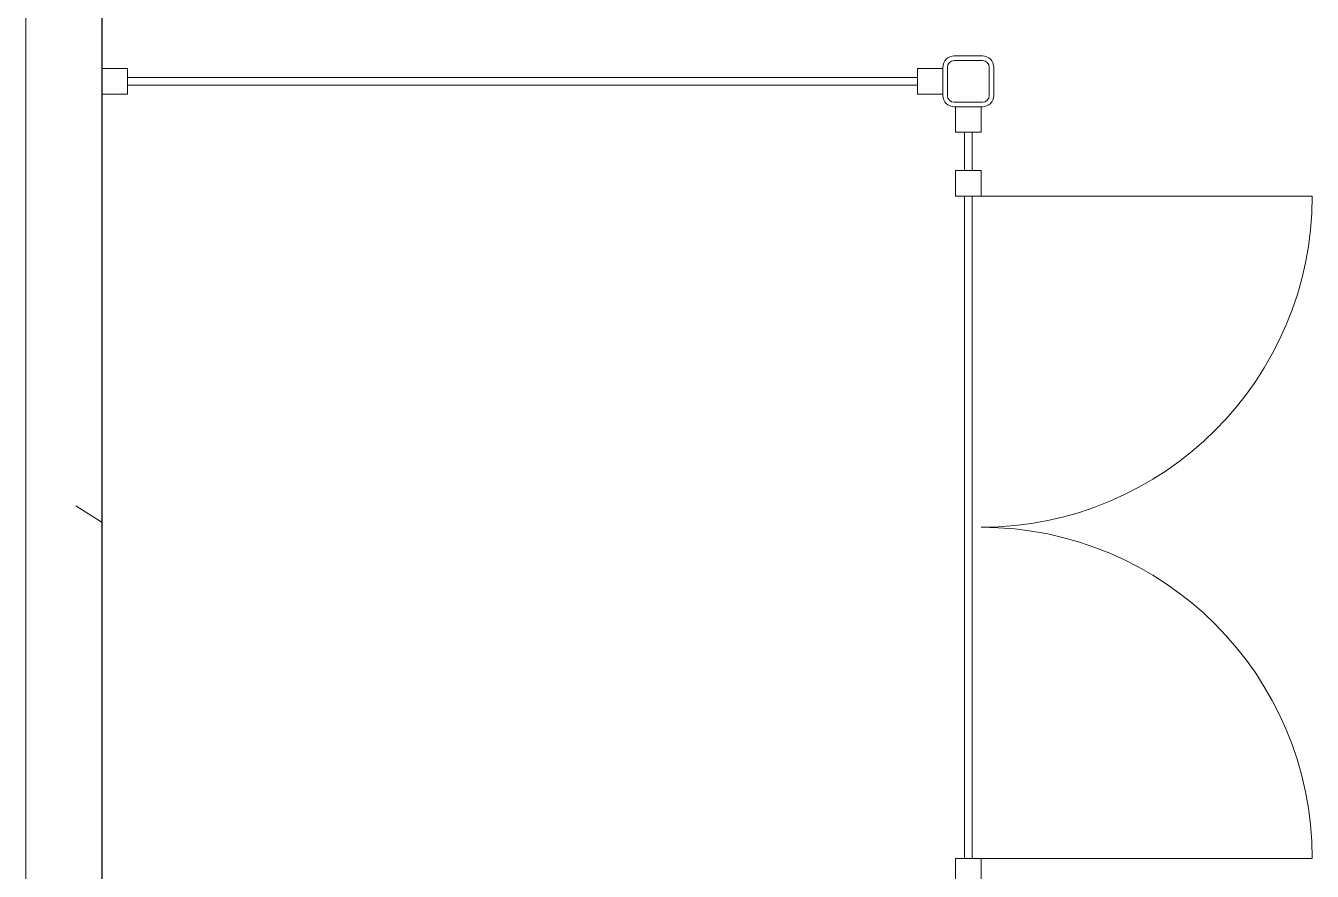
# Model space of a CAD drawing. Header units: millimetres. Extents: x -637480 to 299894, y -125373 to 39000.
# Drawn here: x 269850 to 272375, y -10429 to -8770 of the extents above; entities that cross this region are included whole.
import ezdxf

# ---------------------------------------------------------------- set-up
doc = ezdxf.new("R2010")
doc.units = ezdxf.units.MM
doc.linetypes.add('Xref building Toll$0$Grid Line', pattern=[22.225, 12.7, -3.175, 3.175, -3.175])
for name, color, linetype, lineweight in [('AM_BOR', 4, 'Continuous', 25), ('Xref building Toll$0$A-DETL', 90, 'Continuous', 9), ('Xref building Toll$0$A-FLOR', 192, 'Continuous', 25), ('Xref building Toll$0$A-GLAZ-CWMG', 51, 'Continuous', 9), ('Xref building Toll$0$A-WALL', 113, 'Continuous', 9), ('Xref building Toll$0$A-WALL-PATT', 111, 'Continuous', 9), ('Xref building Toll$0$S-COLS', 52, 'Continuous', 9)]:
    doc.layers.add(name, color=color, linetype=linetype, lineweight=lineweight)
doc.layers.add('Xref building Toll$0$S-GRID', color=8, linetype='Continuous')

# ---------------------------------------------------------------- blocks, each defined once
blk = doc.blocks.new('Xref building Toll$0$Toll Grids')
at = {"layer": 'Xref building Toll$0$S-GRID', "linetype": 'Xref building Toll$0$Grid Line'}
blk.add_line((270000, -125373.3), (270000, 36031.5), dxfattribs=at)
blk = doc.blocks.new('Xref building Toll$0$Rectangular Mullion - _SBA 100 x 15mm-2220155-MASTER GROUND FLOOR')
at = {"layer": 'Xref building Toll$0$A-GLAZ-CWMG'}
for p, q in [((278050, 131125.8), (278050, 131140.8)), ((278050, 131140.8), (278050, 131140.8)), ((278050, 131140.8), (278050, 131125.8)), ((278050, 131140.8), (279600, 131140.8)), ((278050, 131140.8), (279600, 131140.8)), ((278050, 131125.8), (278050, 131125.8)), ((279600, 131125.8), (278050, 131125.8)), ((278050, 131125.8), (279600, 131125.8)), ((279600, 131125.8), (279600, 131140.8)), ((279600, 131140.8), (279600, 131140.8)), ((279600, 131140.8), (279600, 131125.8)), ((279600, 131125.8), (279600, 131125.8))]:
    blk.add_line(p, q, dxfattribs=at)
blk = doc.blocks.new('Xref building Toll$0$Rectangular Mullion - _SBA 100 x 15mm-2220156-MASTER GROUND FLOOR')
at = {"layer": 'Xref building Toll$0$A-GLAZ-CWMG'}
for p, q in [((278050, 131125.8), (278050, 131140.8)), ((278050, 131140.8), (278050, 131140.8)), ((278050, 131140.8), (278050, 131125.8)), ((279600, 131140.8), (278050, 131140.8)), ((279600, 131140.8), (278050, 131140.8)), ((278050, 131125.8), (278050, 131125.8)), ((278050, 131125.8), (279600, 131125.8)), ((279600, 131125.8), (278050, 131125.8)), ((279600, 131125.8), (279600, 131140.8)), ((279600, 131140.8), (279600, 131140.8)), ((279600, 131140.8), (279600, 131125.8)), ((279600, 131125.8), (279600, 131125.8))]:
    blk.add_line(p, q, dxfattribs=at)
blk = doc.blocks.new('Xref building Toll$0$Rectangular Mullion - _SBA 100 x 15mm 2-2219791-MASTER GROUND FLOOR')
at = {"layer": 'Xref building Toll$0$A-GLAZ-CWMG'}
for p, q in [((0, 25), (-50, 25)), ((-50, 25), (-50, -25)), ((-50, 25), (-50, 25)), ((0, -25), (0, 25)), ((0, 25), (0, 25)), ((-50, -25), (0, -25)), ((-50, -25), (-50, -25)), ((0, -25), (0, -25))]:
    blk.add_line(p, q, dxfattribs=at)
blk = doc.blocks.new('Xref building Toll$0$Rectangular Mullion - _SBA 100 x 15mm 2-2219792-MASTER GROUND FLOOR')
at = {"layer": 'Xref building Toll$0$A-GLAZ-CWMG'}
for p, q in [((-50, 25), (-50, 25)), ((0, 25), (0, 25)), ((-50, -25), (-50, -25)), ((0, -25), (0, -25))]:
    blk.add_line(p, q, dxfattribs=at)
blk = doc.blocks.new('Xref building Toll$0$Rectangular Mullion - _SBA 100 x 15mm 2-2220646-MASTER GROUND FLOOR')
at = {"layer": 'Xref building Toll$0$A-GLAZ-CWMG'}
for p, q in [((0, 25), (-50, 25)), ((-50, 25), (-50, -25)), ((-50, 25), (-50, 25)), ((0, -25), (0, 25)), ((0, 25), (0, 25)), ((-50, -25), (0, -25)), ((-50, -25), (-50, -25)), ((0, -25), (0, -25))]:
    blk.add_line(p, q, dxfattribs=at)
blk = doc.blocks.new('Xref building Toll$0$Rectangular Mullion - _SBA 100 x 15mm 2-2219794-MASTER GROUND FLOOR')
at = {"layer": 'Xref building Toll$0$A-GLAZ-CWMG'}
for p, q in [((-50, -25), (-50, 25)), ((-50, 25), (0, 25)), ((-50, 25), (-50, 25)), ((0, 25), (0, -25)), ((0, 25), (0, 25)), ((0, -25), (-50, -25)), ((-50, -25), (-50, -25)), ((0, -25), (0, -25))]:
    blk.add_line(p, q, dxfattribs=at)
blk = doc.blocks.new('Xref building Toll$0$Rectangular Mullion - _SBA 100 x 15mm 2-2219795-MASTER GROUND FLOOR')
at = {"layer": 'Xref building Toll$0$A-GLAZ-CWMG'}
for p, q in [((-50, 25), (-50, 25)), ((0, 25), (0, 25)), ((-50, -25), (-50, -25)), ((0, -25), (0, -25))]:
    blk.add_line(p, q, dxfattribs=at)
blk = doc.blocks.new('Xref building Toll$0$Rectangular Mullion - _SBA 100 x 15mm-2220157-MASTER GROUND FLOOR')
at = {"layer": 'Xref building Toll$0$A-GLAZ-CWMG'}
for p, q in [((278050, 131125.8), (278050, 131140.8)), ((278050, 131140.8), (278050, 131140.8)), ((278050, 131140.8), (278050, 131125.8)), ((278050, 131140.8), (279600, 131140.8)), ((278050, 131140.8), (279600, 131140.8)), ((278050, 131125.8), (278050, 131125.8)), ((279600, 131125.8), (278050, 131125.8)), ((278050, 131125.8), (279600, 131125.8)), ((279600, 131125.8), (279600, 131140.8)), ((279600, 131140.8), (279600, 131140.8)), ((279600, 131140.8), (279600, 131125.8)), ((279600, 131125.8), (279600, 131125.8))]:
    blk.add_line(p, q, dxfattribs=at)
blk = doc.blocks.new('Xref building Toll$0$Rectangular Mullion - _SBA 100 x 15mm-2220194-MASTER GROUND FLOOR')
at = {"layer": 'Xref building Toll$0$A-GLAZ-CWMG'}
for p, q in [((279692.5, 131033.3), (279692.5, 131033.3)), ((279692.5, 131033.3), (279707.5, 131033.3)), ((279707.5, 131033.3), (279692.5, 131033.3)), ((279692.5, 131033.3), (279692.5, 130958.3)), ((279692.5, 130958.3), (279692.5, 131033.3)), ((279707.5, 131033.3), (279707.5, 131033.3)), ((279707.5, 130958.3), (279707.5, 131033.3)), ((279707.5, 130958.3), (279707.5, 131033.3)), ((279692.5, 130958.3), (279707.5, 130958.3)), ((279707.5, 130958.3), (279692.5, 130958.3)), ((279692.5, 130958.3), (279692.5, 130958.3)), ((279707.5, 130958.3), (279707.5, 130958.3))]:
    blk.add_line(p, q, dxfattribs=at)
blk = doc.blocks.new('Xref building Toll$0$Rectangular Mullion - _SBA 100 x 15mm-2220195-MASTER GROUND FLOOR')
at = {"layer": 'Xref building Toll$0$A-GLAZ-CWMG'}
for p, q in [((279692.5, 131033.3), (279707.5, 131033.3)), ((279707.5, 131033.3), (279692.5, 131033.3)), ((279692.5, 131033.3), (279692.5, 131033.3)), ((279692.5, 130958.3), (279692.5, 131033.3)), ((279692.5, 131033.3), (279692.5, 130958.3)), ((279707.5, 131033.3), (279707.5, 131033.3)), ((279707.5, 131033.3), (279707.5, 130958.3)), ((279707.5, 131033.3), (279707.5, 130958.3)), ((279692.5, 130958.3), (279692.5, 130958.3)), ((279692.5, 130958.3), (279707.5, 130958.3)), ((279707.5, 130958.3), (279692.5, 130958.3)), ((279707.5, 130958.3), (279707.5, 130958.3))]:
    blk.add_line(p, q, dxfattribs=at)
blk = doc.blocks.new('Xref building Toll$0$Rectangular Mullion - _SBA 100 x 15mm-2220193-MASTER GROUND FLOOR')
at = {"layer": 'Xref building Toll$0$A-GLAZ-CWMG'}
for p, q in [((279692.5, 126808.3), (279707.5, 126808.3)), ((279707.5, 126808.3), (279692.5, 126808.3)), ((279692.5, 126808.3), (279692.5, 126808.3)), ((279692.5, 126733.3), (279692.5, 126808.3)), ((279692.5, 126808.3), (279692.5, 126733.3)), ((279707.5, 126808.3), (279707.5, 126808.3)), ((279707.5, 126808.3), (279707.5, 126733.3)), ((279707.5, 126808.3), (279707.5, 126733.3)), ((279692.5, 126733.3), (279692.5, 126733.3)), ((279692.5, 126733.3), (279707.5, 126733.3)), ((279707.5, 126733.3), (279692.5, 126733.3)), ((279707.5, 126733.3), (279707.5, 126733.3))]:
    blk.add_line(p, q, dxfattribs=at)
blk = doc.blocks.new('Xref building Toll$0$Rectangular Mullion - _SBA 100 x 15mm-2217186-MASTER GROUND FLOOR')
at = {"layer": 'Xref building Toll$0$A-GLAZ-CWMG'}
for p, q in [((236371.5, 143332.5), (236371.5, 143332.5)), ((236371.5, 143332.5), (236386.5, 143332.5)), ((236386.5, 143332.5), (236371.5, 143332.5)), ((236371.5, 143332.5), (236371.5, 142032.5)), ((236371.5, 142032.5), (236371.5, 143332.5)), ((236386.5, 143332.5), (236386.5, 143332.5)), ((236386.5, 142032.5), (236386.5, 143332.5)), ((236386.5, 142032.5), (236386.5, 143332.5)), ((236371.5, 142032.5), (236386.5, 142032.5)), ((236386.5, 142032.5), (236371.5, 142032.5)), ((236371.5, 142032.5), (236371.5, 142032.5)), ((236386.5, 142032.5), (236386.5, 142032.5))]:
    blk.add_line(p, q, dxfattribs=at)
blk = doc.blocks.new('Xref building Toll$0$Rectangular Mullion - _SBA 100 x 15mm-2217187-MASTER GROUND FLOOR')
at = {"layer": 'Xref building Toll$0$A-GLAZ-CWMG'}
for p, q in [((236371.5, 143332.5), (236386.5, 143332.5)), ((236386.5, 143332.5), (236371.5, 143332.5)), ((236371.5, 143332.5), (236371.5, 143332.5)), ((236371.5, 142032.5), (236371.5, 143332.5)), ((236371.5, 143332.5), (236371.5, 142032.5)), ((236386.5, 143332.5), (236386.5, 143332.5)), ((236386.5, 143332.5), (236386.5, 142032.5)), ((236386.5, 143332.5), (236386.5, 142032.5)), ((236371.5, 142032.5), (236371.5, 142032.5)), ((236371.5, 142032.5), (236386.5, 142032.5)), ((236386.5, 142032.5), (236371.5, 142032.5)), ((236386.5, 142032.5), (236386.5, 142032.5))]:
    blk.add_line(p, q, dxfattribs=at)
blk = doc.blocks.new('Xref building Toll$0$Rectangular Mullion - _SBA 100 x 15mm-2217282-MASTER GROUND FLOOR')
at = {"layer": 'Xref building Toll$0$A-GLAZ-CWMG'}
for p, q in [((236371.5, 143332.5), (236386.5, 143332.5)), ((236386.5, 143332.5), (236371.5, 143332.5)), ((236371.5, 143332.5), (236371.5, 143332.5)), ((236371.5, 142032.5), (236371.5, 143332.5)), ((236371.5, 143332.5), (236371.5, 142032.5)), ((236386.5, 143332.5), (236386.5, 143332.5)), ((236386.5, 143332.5), (236386.5, 142032.5)), ((236386.5, 143332.5), (236386.5, 142032.5)), ((236371.5, 142032.5), (236371.5, 142032.5)), ((236371.5, 142032.5), (236386.5, 142032.5)), ((236386.5, 142032.5), (236371.5, 142032.5)), ((236386.5, 142032.5), (236386.5, 142032.5))]:
    blk.add_line(p, q, dxfattribs=at)
blk = doc.blocks.new('Xref building Toll$0$Rectangular Mullion - _SBA 100 x 15mm 2-2219802-MASTER GROUND FLOOR')
at = {"layer": 'Xref building Toll$0$A-GLAZ-CWMG'}
for p, q in [((-25, 25), (-25, 25)), ((25, 25), (25, 25)), ((-25, -25), (-25, -25)), ((25, -25), (25, -25))]:
    blk.add_line(p, q, dxfattribs=at)
blk = doc.blocks.new('Xref building Toll$0$Rectangular Mullion - _SBA 100 x 15mm 2-2219803-MASTER GROUND FLOOR')
at = {"layer": 'Xref building Toll$0$A-GLAZ-CWMG'}
for p, q in [((25, 25), (-25, 25)), ((-25, 25), (-25, -25)), ((-25, 25), (-25, 25)), ((25, -25), (25, 25)), ((25, 25), (25, 25)), ((-25, -25), (25, -25)), ((-25, -25), (-25, -25)), ((25, -25), (25, -25))]:
    blk.add_line(p, q, dxfattribs=at)
blk = doc.blocks.new('Xref building Toll$0$Rectangular Mullion - _SBA 100 x 15mm 2-2220648-MASTER GROUND FLOOR')
at = {"layer": 'Xref building Toll$0$A-GLAZ-CWMG'}
for p, q in [((-50, 25), (-50, 25)), ((0, 25), (0, 25)), ((-50, -25), (-50, -25)), ((0, -25), (0, -25))]:
    blk.add_line(p, q, dxfattribs=at)
blk = doc.blocks.new('Xref building Toll$0$Rectangular Mullion - _SBA 100 x 15mm 2-2220664-MASTER GROUND FLOOR')
at = {"layer": 'Xref building Toll$0$A-GLAZ-CWMG'}
for p, q in [((-25, 25), (-25, 25)), ((25, 25), (25, 25)), ((-25, -25), (-25, -25)), ((25, -25), (25, -25))]:
    blk.add_line(p, q, dxfattribs=at)
blk = doc.blocks.new('Xref building Toll$0$Rectangular Mullion - _SBA 100 x 15mm 2-2220649-MASTER GROUND FLOOR')
at = {"layer": 'Xref building Toll$0$A-GLAZ-CWMG'}
for p, q in [((-50, 25), (-50, 25)), ((0, 25), (0, 25)), ((-50, -25), (-50, -25)), ((0, -25), (0, -25))]:
    blk.add_line(p, q, dxfattribs=at)
blk = doc.blocks.new('Xref building Toll$0$Rectangular Mullion - _SBA 100 x 15mm 2-2220650-MASTER GROUND FLOOR')
at = {"layer": 'Xref building Toll$0$A-GLAZ-CWMG'}
for p, q in [((-50, -25), (-50, 25)), ((-50, 25), (0, 25)), ((-50, 25), (-50, 25)), ((0, 25), (0, -25)), ((0, 25), (0, 25)), ((0, -25), (-50, -25)), ((-50, -25), (-50, -25)), ((0, -25), (0, -25))]:
    blk.add_line(p, q, dxfattribs=at)
blk = doc.blocks.new('Xref building Toll$0$Rectangular Mullion - _SBA 100 x 15mm 2-2220665-MASTER GROUND FLOOR')
at = {"layer": 'Xref building Toll$0$A-GLAZ-CWMG'}
for p, q in [((-25, -25), (-25, 25)), ((-25, 25), (25, 25)), ((-25, 25), (-25, 25)), ((25, 25), (25, -25)), ((25, 25), (25, 25)), ((25, -25), (-25, -25)), ((-25, -25), (-25, -25)), ((25, -25), (25, -25))]:
    blk.add_line(p, q, dxfattribs=at)
blk = doc.blocks.new('Xref building Toll$0$Beca-34-S-SHS-Col_AU_NZ - 100x9_0 SHS-2220124-MASTER GROUND FLOOR')
at = {"layer": 'Xref building Toll$0$S-COLS', "lineweight": 18}
for p, q in [((-50, 27.5), (-50, -27.5)), ((-50, -27.5), (-50, 27.5)), ((-41, -27.5), (-41, 27.5)), ((-41, 27.5), (-41, -27.5)), ((27.5, 50), (-27.5, 50)), ((-27.5, 50), (27.5, 50)), ((-27.5, 41), (27.5, 41)), ((27.5, 41), (-27.5, 41)), ((41, 27.5), (41, -27.5)), ((41, -27.5), (41, 27.5)), ((50, -27.5), (50, 27.5)), ((50, 27.5), (50, -27.5)), ((27.5, -41), (-27.5, -41)), ((-27.5, -41), (27.5, -41)), ((-27.5, -50), (27.5, -50)), ((27.5, -50), (-27.5, -50))]:
    blk.add_line(p, q, dxfattribs=at)
for centre, radius, start, end in [((-27.5, 27.5), 22.5, 90, 180), ((-27.5, 27.5), 22.5, 90, 180), ((-27.5, 27.5), 13.5, 90, 180), ((-27.5, 27.5), 13.5, 90, 180), ((27.5, 27.5), 22.5, 360, 90), ((27.5, 27.5), 22.5, 360, 90), ((27.5, 27.5), 13.5, 0, 90), ((27.5, 27.5), 13.5, 360, 90), ((-27.5, -27.5), 22.5, 180, 270), ((-27.5, -27.5), 22.5, 180, 270), ((-27.5, -27.5), 13.5, 180, 270), ((-27.5, -27.5), 13.5, 180, 270), ((27.5, -27.5), 22.5, 270, 360), ((27.5, -27.5), 13.5, 270, 0), ((27.5, -27.5), 22.5, 270, 360), ((27.5, -27.5), 13.5, 270, 0)]:
    blk.add_arc(centre, radius, start, end, dxfattribs=at)
blk = doc.blocks.new('Xref building Toll')
at = {"layer": 'Xref building Toll$0$A-WALL-PATT', "lineweight": 9}
h = blk.add_hatch(dxfattribs=at)
h.set_pattern_fill('FP_1', color=256, style=0, pattern_type=2)
h.set_pattern_definition([(50, (-8000, -140012.5), (3643.682, -318.78), [381, -4191]), (355, (-8000, -140012.5), (-704.856, 3821.136), [304.8, -3352.8]), (100.451, (-7696.4, -140039), (2938.852, 3502.332), [323.8, -3561.8]), (46.184, (-8000, -138996.5), (5421.58, -840.856), [571.5, -6286.5]), (96.636, (-7548, -139066.6), (4748.05, 4948.55), [485.7, -5342.7]), (351.184, (-8000, -138996.5), (4748.1, 4948.51), [457.2, -5029.2]), (21, (-7492, -139250.5), (3032.288, -2045.304), [381, -4191]), (326, (-7492, -139250.5), (1236.04, 3683.76), [304.8, -3352.8]), (71.451, (-7239.3, -139421), (4268.343, 1638.425), [323.8, -3561.8]), (37.5, (-8000, -140012.5), (61.772, 1691.101), [167.64, -3144.52, 167.64, -3235.96, -3365.5]), (37.5, (-8000, -140012.5), (61.772, 1691.101), [-6715.76, 167.64, -3197.86]), (7.5, (-8000, -140012.5), (1336.393, 2003.611), [167.64, -1772.92, 167.64, -3068.32, -1282.7]), (7.5, (-8000, -140012.5), (1336.393, 2003.611), [-5176.52, 167.64, -1115.06]), (327.5, (-9132.8, -140012.5), (2711.818, -114.5786), [167.64, -1102.36, 167.64, -3794.76, -5257.8]), (327.5, (-9132.8, -140012.5), (2711.818, -114.5786), [-5232.4, 167.64, -5090.16]), (317.5, (-9640.8, -140012.5), (2962.586, 508.533), [167.64, -1483.36, 167.64, -2463.8, -3733.8]), (317.5, (-9640.8, -140012.5), (2962.586, 508.533), [-4282.44, 167.64, -3566.16])])
h.paths.add_polyline_path([(270000, -12000), (269850, -12000), (269850, -150), (270000, -150)], flags=0)
at = {"layer": 'Xref building Toll$0$A-DETL'}
for p, q in [((271725, -9104.2), (272375, -9104.2)), ((271725, -10404.2), (272375, -10404.2))]:
    blk.add_line(p, q, dxfattribs=at)
for centre, start, end in [((271725, -9104.2), 270, 0), ((271725, -10404.2), 0, 90)]:
    blk.add_arc(centre, 650, start, end, dxfattribs=at)
at = {"layer": 'Xref building Toll$0$A-FLOR'}
for p in [(270000, -120000), (270000, -15598.5)]:
    blk.add_line(p, (270000, 0), dxfattribs=at)
at = {"layer": 'Xref building Toll$0$A-WALL', "lineweight": 18}
blk.add_line((269850, -150), (269850, -17320), dxfattribs=at)
blk.add_blockref('Xref building Toll$0$Toll Grids', (0, 0))
at = {"layer": 'Xref building Toll$0$A-GLAZ-CWMG'}
for name, p, rotation in [('Xref building Toll$0$Rectangular Mullion - _SBA 100 x 15mm 2-2220646-MASTER GROUND FLOOR', (270000, -8879.2), 180), ('Xref building Toll$0$Rectangular Mullion - _SBA 100 x 15mm 2-2219794-MASTER GROUND FLOOR', (270000, -8879.2), 180), ('Xref building Toll$0$Rectangular Mullion - _SBA 100 x 15mm 2-2219795-MASTER GROUND FLOOR', (270000, -8879.2), 180), ('Xref building Toll$0$Rectangular Mullion - _SBA 100 x 15mm 2-2219795-MASTER GROUND FLOOR', (270000, -8879.2), 180), ('Xref building Toll$0$Rectangular Mullion - _SBA 100 x 15mm 2-2219795-MASTER GROUND FLOOR', (270000, -8879.2), 180), ('Xref building Toll$0$Rectangular Mullion - _SBA 100 x 15mm 2-2219795-MASTER GROUND FLOOR', (270000, -8879.2), 180), ('Xref building Toll$0$Rectangular Mullion - _SBA 100 x 15mm 2-2219795-MASTER GROUND FLOOR', (270000, -8879.2), 180), ('Xref building Toll$0$Rectangular Mullion - _SBA 100 x 15mm 2-2219795-MASTER GROUND FLOOR', (270000, -8879.2), 180), ('Xref building Toll$0$Rectangular Mullion - _SBA 100 x 15mm 2-2219795-MASTER GROUND FLOOR', (270000, -8879.2), 180), ('Xref building Toll$0$Rectangular Mullion - _SBA 100 x 15mm 2-2220649-MASTER GROUND FLOOR', (270000, -8879.2), 180), ('Xref building Toll$0$Rectangular Mullion - _SBA 100 x 15mm 2-2220646-MASTER GROUND FLOOR', (271700, -8929.2), 90), ('Xref building Toll$0$Rectangular Mullion - _SBA 100 x 15mm 2-2219794-MASTER GROUND FLOOR', (271700, -8929.2), 90), ('Xref building Toll$0$Rectangular Mullion - _SBA 100 x 15mm 2-2219795-MASTER GROUND FLOOR', (271700, -8929.2), 90), ('Xref building Toll$0$Rectangular Mullion - _SBA 100 x 15mm 2-2219795-MASTER GROUND FLOOR', (271700, -8929.2), 90), ('Xref building Toll$0$Rectangular Mullion - _SBA 100 x 15mm 2-2219795-MASTER GROUND FLOOR', (271700, -8929.2), 90), ('Xref building Toll$0$Rectangular Mullion - _SBA 100 x 15mm 2-2219795-MASTER GROUND FLOOR', (271700, -8929.2), 90), ('Xref building Toll$0$Rectangular Mullion - _SBA 100 x 15mm 2-2219795-MASTER GROUND FLOOR', (271700, -8929.2), 90), ('Xref building Toll$0$Rectangular Mullion - _SBA 100 x 15mm 2-2219795-MASTER GROUND FLOOR', (271700, -8929.2), 90), ('Xref building Toll$0$Rectangular Mullion - _SBA 100 x 15mm 2-2219795-MASTER GROUND FLOOR', (271700, -8929.2), 90), ('Xref building Toll$0$Rectangular Mullion - _SBA 100 x 15mm 2-2220649-MASTER GROUND FLOOR', (271700, -8929.2), 90)]:
    blk.add_blockref(name, p, dxfattribs=dict(at, rotation=rotation))
at = {"layer": 'Xref building Toll$0$A-GLAZ-CWMG', "extrusion": (0, 0, -1)}
for name, p, rotation in [('Xref building Toll$0$Rectangular Mullion - _SBA 100 x 15mm 2-2219791-MASTER GROUND FLOOR', (-271650, -8879.2), 180), ('Xref building Toll$0$Rectangular Mullion - _SBA 100 x 15mm 2-2219792-MASTER GROUND FLOOR', (-271650, -8879.2), 180), ('Xref building Toll$0$Rectangular Mullion - _SBA 100 x 15mm 2-2219792-MASTER GROUND FLOOR', (-271650, -8879.2), 180), ('Xref building Toll$0$Rectangular Mullion - _SBA 100 x 15mm 2-2219792-MASTER GROUND FLOOR', (-271650, -8879.2), 180), ('Xref building Toll$0$Rectangular Mullion - _SBA 100 x 15mm 2-2219792-MASTER GROUND FLOOR', (-271650, -8879.2), 180), ('Xref building Toll$0$Rectangular Mullion - _SBA 100 x 15mm 2-2219792-MASTER GROUND FLOOR', (-271650, -8879.2), 180), ('Xref building Toll$0$Rectangular Mullion - _SBA 100 x 15mm 2-2219792-MASTER GROUND FLOOR', (-271650, -8879.2), 180), ('Xref building Toll$0$Rectangular Mullion - _SBA 100 x 15mm 2-2219792-MASTER GROUND FLOOR', (-271650, -8879.2), 180), ('Xref building Toll$0$Rectangular Mullion - _SBA 100 x 15mm 2-2220648-MASTER GROUND FLOOR', (-271650, -8879.2), 180), ('Xref building Toll$0$Rectangular Mullion - _SBA 100 x 15mm 2-2220650-MASTER GROUND FLOOR', (-271650, -8879.2), 180), ('Xref building Toll$0$Rectangular Mullion - _SBA 100 x 15mm 2-2219802-MASTER GROUND FLOOR', (-271700, -9079.2), 270), ('Xref building Toll$0$Rectangular Mullion - _SBA 100 x 15mm 2-2219802-MASTER GROUND FLOOR', (-271700, -9079.2), 270), ('Xref building Toll$0$Rectangular Mullion - _SBA 100 x 15mm 2-2219802-MASTER GROUND FLOOR', (-271700, -9079.2), 270), ('Xref building Toll$0$Rectangular Mullion - _SBA 100 x 15mm 2-2219802-MASTER GROUND FLOOR', (-271700, -9079.2), 270), ('Xref building Toll$0$Rectangular Mullion - _SBA 100 x 15mm 2-2219802-MASTER GROUND FLOOR', (-271700, -9079.2), 270), ('Xref building Toll$0$Rectangular Mullion - _SBA 100 x 15mm 2-2219802-MASTER GROUND FLOOR', (-271700, -9079.2), 270), ('Xref building Toll$0$Rectangular Mullion - _SBA 100 x 15mm 2-2219802-MASTER GROUND FLOOR', (-271700, -9079.2), 270), ('Xref building Toll$0$Rectangular Mullion - _SBA 100 x 15mm 2-2219803-MASTER GROUND FLOOR', (-271700, -9079.2), 270), ('Xref building Toll$0$Rectangular Mullion - _SBA 100 x 15mm 2-2220664-MASTER GROUND FLOOR', (-271700, -9079.2), 270), ('Xref building Toll$0$Rectangular Mullion - _SBA 100 x 15mm 2-2220665-MASTER GROUND FLOOR', (-271700, -9079.2), 270), ('Xref building Toll$0$Rectangular Mullion - _SBA 100 x 15mm 2-2219802-MASTER GROUND FLOOR', (-271700, -10429.2), 270), ('Xref building Toll$0$Rectangular Mullion - _SBA 100 x 15mm 2-2219802-MASTER GROUND FLOOR', (-271700, -10429.2), 270), ('Xref building Toll$0$Rectangular Mullion - _SBA 100 x 15mm 2-2219802-MASTER GROUND FLOOR', (-271700, -10429.2), 270), ('Xref building Toll$0$Rectangular Mullion - _SBA 100 x 15mm 2-2219802-MASTER GROUND FLOOR', (-271700, -10429.2), 270), ('Xref building Toll$0$Rectangular Mullion - _SBA 100 x 15mm 2-2219802-MASTER GROUND FLOOR', (-271700, -10429.2), 270), ('Xref building Toll$0$Rectangular Mullion - _SBA 100 x 15mm 2-2219802-MASTER GROUND FLOOR', (-271700, -10429.2), 270), ('Xref building Toll$0$Rectangular Mullion - _SBA 100 x 15mm 2-2219802-MASTER GROUND FLOOR', (-271700, -10429.2), 270), ('Xref building Toll$0$Rectangular Mullion - _SBA 100 x 15mm 2-2219803-MASTER GROUND FLOOR', (-271700, -10429.2), 270), ('Xref building Toll$0$Rectangular Mullion - _SBA 100 x 15mm 2-2220664-MASTER GROUND FLOOR', (-271700, -10429.2), 270), ('Xref building Toll$0$Rectangular Mullion - _SBA 100 x 15mm 2-2220665-MASTER GROUND FLOOR', (-271700, -10429.2), 270)]:
    blk.add_blockref(name, p, dxfattribs=dict(at, rotation=rotation))
at = {"layer": 'Xref building Toll$0$A-GLAZ-CWMG'}
for name, p in [('Xref building Toll$0$Rectangular Mullion - _SBA 100 x 15mm-2220155-MASTER GROUND FLOOR', (-8000, -140012.5)), ('Xref building Toll$0$Rectangular Mullion - _SBA 100 x 15mm-2220156-MASTER GROUND FLOOR', (-8000, -140012.5)), ('Xref building Toll$0$Rectangular Mullion - _SBA 100 x 15mm-2220157-MASTER GROUND FLOOR', (-8000, -140012.5)), ('Xref building Toll$0$Rectangular Mullion - _SBA 100 x 15mm-2220157-MASTER GROUND FLOOR', (-8000, -140012.5)), ('Xref building Toll$0$Rectangular Mullion - _SBA 100 x 15mm-2220157-MASTER GROUND FLOOR', (-8000, -140012.5)), ('Xref building Toll$0$Rectangular Mullion - _SBA 100 x 15mm-2220157-MASTER GROUND FLOOR', (-8000, -140012.5)), ('Xref building Toll$0$Rectangular Mullion - _SBA 100 x 15mm-2220157-MASTER GROUND FLOOR', (-8000, -140012.5)), ('Xref building Toll$0$Rectangular Mullion - _SBA 100 x 15mm-2220157-MASTER GROUND FLOOR', (-8000, -140012.5)), ('Xref building Toll$0$Rectangular Mullion - _SBA 100 x 15mm-2220157-MASTER GROUND FLOOR', (-8000, -140012.5)), ('Xref building Toll$0$Rectangular Mullion - _SBA 100 x 15mm-2220157-MASTER GROUND FLOOR', (-8000, -140012.5)), ('Xref building Toll$0$Rectangular Mullion - _SBA 100 x 15mm-2220194-MASTER GROUND FLOOR', (-8000, -140012.5)), ('Xref building Toll$0$Rectangular Mullion - _SBA 100 x 15mm-2220195-MASTER GROUND FLOOR', (-8000, -140012.5)), ('Xref building Toll$0$Rectangular Mullion - _SBA 100 x 15mm-2220195-MASTER GROUND FLOOR', (-8000, -140012.5)), ('Xref building Toll$0$Rectangular Mullion - _SBA 100 x 15mm-2220195-MASTER GROUND FLOOR', (-8000, -140012.5)), ('Xref building Toll$0$Rectangular Mullion - _SBA 100 x 15mm-2220195-MASTER GROUND FLOOR', (-8000, -140012.5)), ('Xref building Toll$0$Rectangular Mullion - _SBA 100 x 15mm-2220195-MASTER GROUND FLOOR', (-8000, -140012.5)), ('Xref building Toll$0$Rectangular Mullion - _SBA 100 x 15mm-2220195-MASTER GROUND FLOOR', (-8000, -140012.5)), ('Xref building Toll$0$Rectangular Mullion - _SBA 100 x 15mm-2220195-MASTER GROUND FLOOR', (-8000, -140012.5)), ('Xref building Toll$0$Rectangular Mullion - _SBA 100 x 15mm-2220193-MASTER GROUND FLOOR', (-8000, -135787.5)), ('Xref building Toll$0$Rectangular Mullion - _SBA 100 x 15mm-2220195-MASTER GROUND FLOOR', (-8000, -140012.5)), ('Xref building Toll$0$Rectangular Mullion - _SBA 100 x 15mm-2217186-MASTER GROUND FLOOR', (35321, -152436.7)), ('Xref building Toll$0$Rectangular Mullion - _SBA 100 x 15mm-2217187-MASTER GROUND FLOOR', (35321, -152436.7)), ('Xref building Toll$0$Rectangular Mullion - _SBA 100 x 15mm-2217187-MASTER GROUND FLOOR', (35321, -152436.7)), ('Xref building Toll$0$Rectangular Mullion - _SBA 100 x 15mm-2217187-MASTER GROUND FLOOR', (35321, -152436.7)), ('Xref building Toll$0$Rectangular Mullion - _SBA 100 x 15mm-2217187-MASTER GROUND FLOOR', (35321, -152436.7)), ('Xref building Toll$0$Rectangular Mullion - _SBA 100 x 15mm-2217187-MASTER GROUND FLOOR', (35321, -152436.7)), ('Xref building Toll$0$Rectangular Mullion - _SBA 100 x 15mm-2217187-MASTER GROUND FLOOR', (35321, -152436.7)), ('Xref building Toll$0$Rectangular Mullion - _SBA 100 x 15mm-2217187-MASTER GROUND FLOOR', (35321, -152436.7)), ('Xref building Toll$0$Rectangular Mullion - _SBA 100 x 15mm-2217282-MASTER GROUND FLOOR', (35321, -152436.7)), ('Xref building Toll$0$Rectangular Mullion - _SBA 100 x 15mm-2217187-MASTER GROUND FLOOR', (35321, -152436.7))]:
    blk.add_blockref(name, p, dxfattribs=at)
at = {"layer": 'Xref building Toll$0$S-COLS'}
blk.add_blockref('Xref building Toll$0$Beca-34-S-SHS-Col_AU_NZ - 100x9_0 SHS-2220124-MASTER GROUND FLOOR', (271700, -8879.2), dxfattribs=at)

msp = doc.modelspace()

# ---------------------------------------------------------------- block references
at = {"layer": 'AM_BOR'}
msp.add_blockref('Xref building Toll', (0, 0), dxfattribs=at)

doc.saveas('drawing.dxf')
